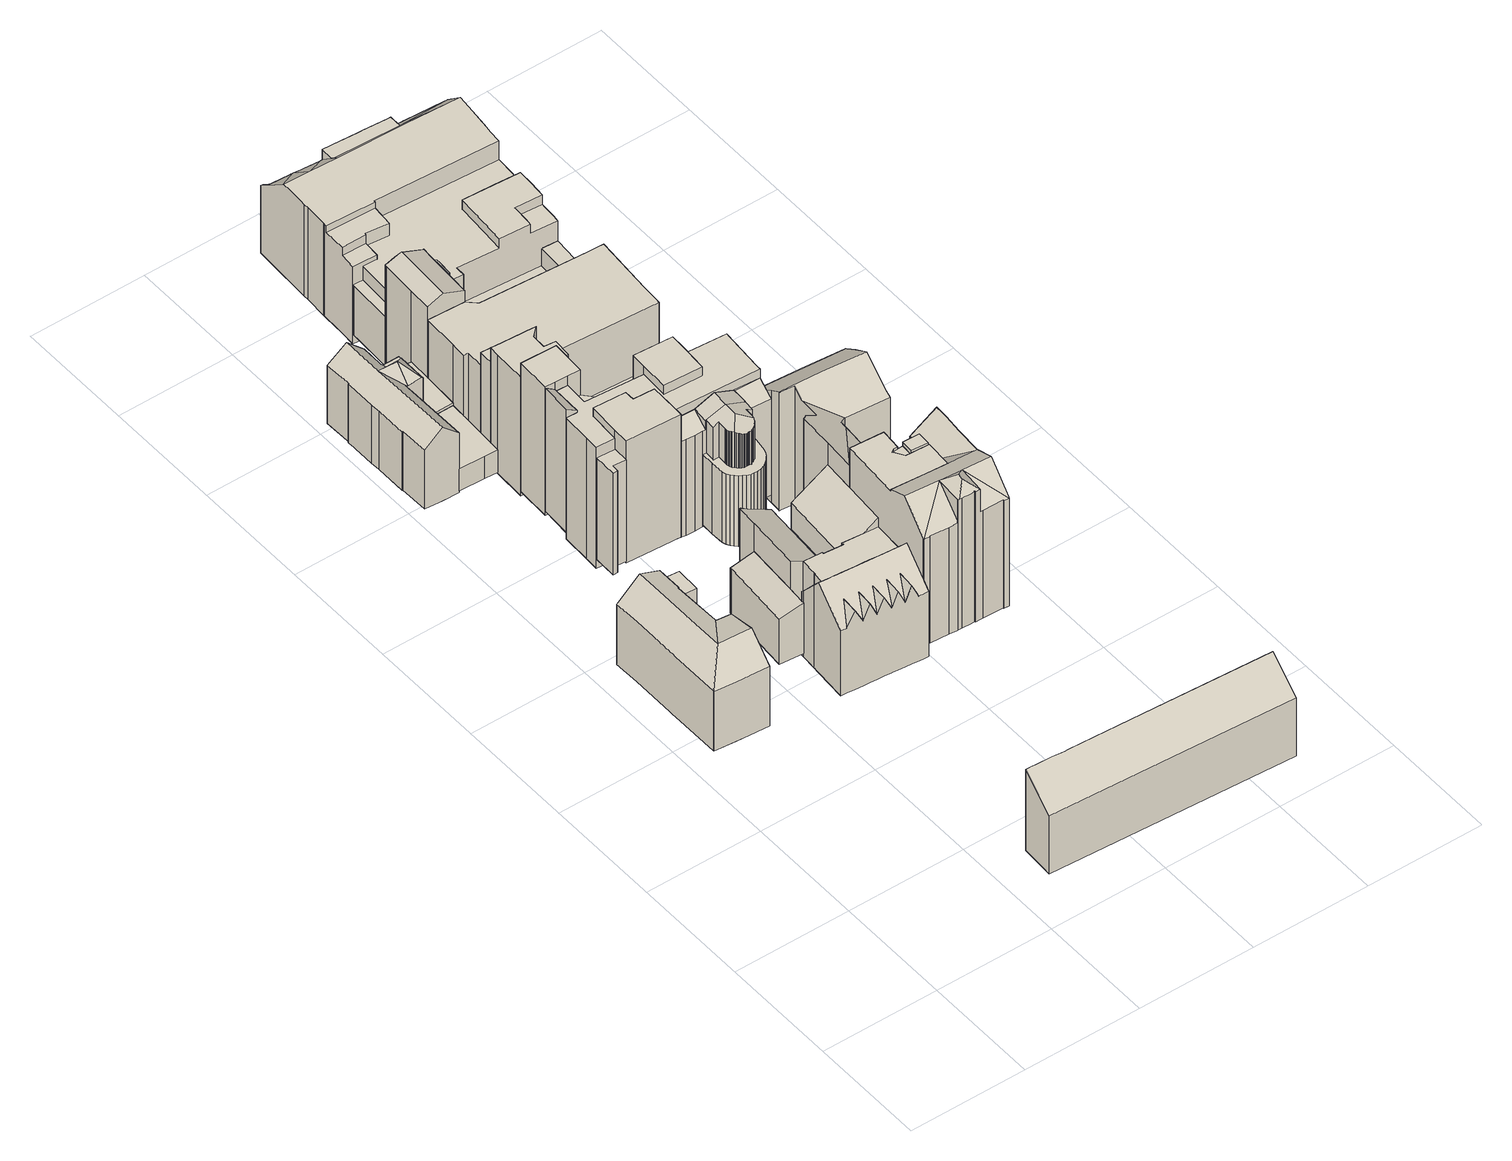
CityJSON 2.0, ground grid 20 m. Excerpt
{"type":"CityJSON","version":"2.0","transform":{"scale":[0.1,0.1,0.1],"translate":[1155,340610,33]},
"CityObjects":{
"building1":{"type":"Building","attributes":{"measuredHeight":15.45,"roofType":"SATTELDACH","HoeheDach":"55","NiedrigsteTraufeDesGebaeudes":"51","Blattnummer":"102081","HoeheGrund":"40"},"geometry":[{"type":"Solid","lod":"2","boundaries":[[[[0,1,2,3]],[[3,4,5,0]],[[6,2,1,7]],[[8,9,10,11]],[[12,13,14,15,16,17,18,19,20,21,22]],[[23,24,25,26,27,28,17,16,15,14,13,12,22,29]],[[7,30,31,32,33,8,11,34,35,36,37,38,28,27,26,25,24,23,29,39,40,6]],[[41,42,43,44,45,46,18,17]],[[20,19,18,47,48,49,5,4,21]],[[21,4,3,2,6,40,39,29,22]],[[37,36,35,44,43,42,41,38]],[[48,47,9,8,33,32,31,49]],[[44,35,34,11,10,45]],[[30,7,1,0,5,49,31]],[[38,41,17,28]],[[46,45,10,9,47,18]]]]}]},
"building2":{"type":"Building","attributes":{"measuredHeight":9.86,"roofType":"PULTDACH","HoeheDach":"50","NiedrigsteTraufeDesGebaeudes":"48","Blattnummer":"102081","HoeheGrund":"40"},"geometry":[{"type":"Solid","lod":"2","boundaries":[[[[50,51,52,53,54,55,56]],[[57,58,59,60,61,62,63]],[[57,56,55,58]],[[58,55,54,59]],[[59,54,53,60]],[[60,53,52,61]],[[61,52,51,62]],[[62,51,50,63]],[[63,50,56,57]]]]}]},
"building3":{"type":"Building","attributes":{"measuredHeight":15.54,"roofType":"PULTDACH","HoeheDach":"57","NiedrigsteTraufeDesGebaeudes":"52","Blattnummer":"102081","HoeheGrund":"41"},"geometry":[{"type":"Solid","lod":"2","boundaries":[[[[64,65,66,67,68,69,70,71,72,73,74]],[[75,76,77,78,79,80,81,82,83,84,85]],[[75,74,73,76]],[[76,73,72,77]],[[77,72,71,78]],[[78,71,70,79]],[[79,70,69,80]],[[80,69,68,81]],[[81,68,67,82]],[[82,67,66,83]],[[85,64,74,75]],[[65,64,85,84,83,66]]]]}]},
"building4":{"type":"Building","children":["building4-1","building4-2","building4-3"]},
"building4-1":{"type":"BuildingPart","attributes":{"measuredHeight":4.28,"roofType":"FLACHDACH","HoeheDach":"41","NiedrigsteTraufeDesGebaeudes":"41","Blattnummer":"102081","HoeheGrund":"37"},"parents":["building4"],"geometry":[{"type":"Solid","lod":"2","boundaries":[[[[86,87,88,89,90,91,92]],[[93,94,95,96,97,98,99]],[[99,98,87,86]],[[98,97,88,87]],[[97,96,89,88]],[[96,95,90,89]],[[95,94,91,90]],[[94,93,92,91]],[[93,99,86,92]]]]}]},
"building4-2":{"type":"BuildingPart","attributes":{"measuredHeight":5.48,"roofType":"FLACHDACH","HoeheDach":"42","NiedrigsteTraufeDesGebaeudes":"42","Blattnummer":"102081","HoeheGrund":"36"},"parents":["building4"],"geometry":[{"type":"Solid","lod":"2","boundaries":[[[[100,101,102,103,104,105,106,107,108,109,110]],[[111,112,113,114,115,116,117,118,119,120,121]],[[121,120,101,100]],[[120,119,102,101]],[[119,118,103,102]],[[118,117,104,103]],[[117,116,105,104]],[[116,115,106,105]],[[115,114,107,106]],[[114,113,108,107]],[[113,112,109,108]],[[112,111,110,109]],[[111,121,100,110]]]]}]},
"building4-3":{"type":"BuildingPart","attributes":{"measuredHeight":14.15,"roofType":"SATTELDACH","HoeheDach":"51","NiedrigsteTraufeDesGebaeudes":"48","Blattnummer":"102081","HoeheGrund":"36"},"parents":["building4"],"geometry":[{"type":"Solid","lod":"2","boundaries":[[[[122,123,124]],[[125,126,122,124]],[[123,127,128,129]],[[122,130,131,127,123]],[[126,132,130,122]],[[132,133,134,131,130]],[[135,136,137,138]],[[139,140,141,142]],[[142,141,143,144]],[[144,143,145,146]],[[146,145,147,148]],[[149,134,133,150]],[[151,152,153,154,150,133,132,126,125,155]],[[156,157,158,148,147,159,160,161,136,135]],[[154,153,152,151,162,163,164,165,139,142,144,146,148,158,157,156,135,138,166,167,168,169,170,171,172,173,174,149,150]],[[161,160,159,147,145,143,141,140,175,176,124,177,178,179,180,181,137,136]],[[178,177,124,123,129,182,183,184,179]],[[185,186,187,164,163,162,151,155]],[[134,149,174,173,128,127,131]],[[182,129,128,173,172,171]],[[183,182,171,170,169,184]],[[165,164,187,175,140,139]],[[179,184,169,168,167,180]],[[166,138,137,181,180,167]],[[176,175,187,186,185,155,125,124]]]]}]},
"building5":{"type":"Building","children":["building5-1","building5-2"]},
"building5-1":{"type":"BuildingPart","attributes":{"measuredHeight":17.46,"roofType":"SATTELDACH","HoeheDach":"57","NiedrigsteTraufeDesGebaeudes":"51","Blattnummer":"102081","HoeheGrund":"39"},"parents":["building5"],"geometry":[{"type":"Solid","lod":"2","boundaries":[[[[188,189,190,191,192,193,194,195]],[[196,197,198,199,200,201,202,203,204]],[[205,206,207]],[[208,209,189]],[[210,206,205]],[[211,212,213,214,215,216,217,218,219,209]],[[220,221,210]],[[222,221,220]],[[223,224,222]],[[225,224,223]],[[226,227,228]],[[213,229,230,231,232,233]],[[234,227,226]],[[235,236,234]],[[237,238,236,235]],[[239,194,193,240]],[[240,193,192,241]],[[242,204,203,243]],[[243,203,202,244]],[[244,202,201,245]],[[245,201,200,246]],[[246,200,199,247]],[[248,196,204,242]],[[189,209,190]],[[190,209,219,191]],[[197,218,217,198]],[[249,216,215,250]],[[233,214,213]],[[251,232,231,252]],[[252,231,230,253]],[[212,229,213]],[[254,255,256,257]],[[257,256,258,259]],[[207,206,210,221,222,224,225,228,227,234,236,238,260,261,258,256,255,262,263,264,265,266,267,268,269,270,271,208,189,188,195,272]],[[273,274,275,276,277,278,279,280,281,282,283,284,285,286,287,259,258,261,260,238,237,235,234,226,228,225,223,222,220,210,205,207,272,288]],[[255,254,289,290,291,292,253,230,229,212,211,293,294,262]],[[208,271,270,269,268,267,266,265,264,263,262,294,293,211,209]],[[253,292,291,290,289,254,257,259,287,286,285,284,283,282,281,280,279,278,277,276,275,274,273,288,295,239,240,241,296,297,248,242,243,244,245,246,247,298,249,250,299,251,252]],[[215,214,233,232,251,299,250]],[[219,218,197,196,248,297,296]],[[249,298,247,199,198,217,216]],[[191,219,296,241,192]],[[272,195,194,239,295,288]]]]}]},
"building5-2":{"type":"BuildingPart","attributes":{"measuredHeight":7.31,"roofType":"FLACHDACH","HoeheDach":"46","NiedrigsteTraufeDesGebaeudes":"46","Blattnummer":"102081","HoeheGrund":"39"},"parents":["building5"],"geometry":[{"type":"Solid","lod":"2","boundaries":[[[[247,251,250,249]],[[300,301,302,303]],[[303,302,251,247]],[[302,301,250,251]],[[301,300,249,250]],[[300,303,247,249]]]]}]},
"building6":{"type":"Building","children":["building6-1","building6-2","building6-3","building6-4","building6-5","building6-6"]},
"building6-1":{"type":"BuildingPart","attributes":{"measuredHeight":26.69,"roofType":"FLACHDACH","HoeheDach":"67","NiedrigsteTraufeDesGebaeudes":"60","Blattnummer":"102081","HoeheGrund":"40"},"parents":["building6"],"geometry":[{"type":"Solid","lod":"2","boundaries":[[[[304,305,306,307]],[[308,309,310,311,312,313,305,304]],[[314,315,316,317,305,318]],[[319,320,321,322,323,324,325,316,315]],[[317,326,305]],[[325,326,317,316]],[[327,328,329,330,326,331]],[[330,332,333,326]],[[334,335,336,337,338]],[[339,304,307,340]],[[341,312,311,342]],[[342,311,310,343]],[[343,310,309,344]],[[309,308,344]],[[344,308,304,339]],[[345,346,347,348]],[[348,347,349,350]],[[350,349,351,352]],[[352,351,353,354]],[[313,318,305]],[[355,314,318,356]],[[357,324,323,358]],[[358,323,322,359]],[[359,322,321,360]],[[326,325,331]],[[361,329,328,362]],[[362,328,327,363]],[[364,332,330,365]],[[366,338,337]],[[367,368,369,370]],[[370,369,371,372]],[[372,371,373,374]],[[374,373,375,376]],[[377,366,337,378,379,380,381,382,383,353,351,349,347,346,384,385]],[[307,306,386,385,384,346,345,387,388,389,340]],[[332,364,390,391,392,393,335,334,333]],[[376,394,392,391,390,364,365,361,362,363,395,357,358,359,360,396,397,398,355,356,341,342,343,344,339,340,389,388,387,345,348,350,352,354,399,400,401,402,403,404,367,370,372,374]],[[305,326,333,334,338,405,386,306]],[[381,380,379,403,402,401,400,382]],[[395,363,327,331,325,324,357]],[[392,394,376,375,406,393]],[[378,336,368,367,404,403,379]],[[365,330,329,361]],[[336,378,337]],[[396,360,321,320,319,397]],[[398,397,319,315,314,355]],[[383,382,400,399,354,353]],[[405,338,366,377,385,386]],[[356,318,313,312,341]],[[335,393,406,375,373,371,369,368,336]]]]}]},
"building6-2":{"type":"BuildingPart","attributes":{"measuredHeight":7.15,"roofType":"FLACHDACH","HoeheDach":"47","NiedrigsteTraufeDesGebaeudes":"47","Blattnummer":"102081","HoeheGrund":"40"},"parents":["building6"],"geometry":[{"type":"Solid","lod":"2","boundaries":[[[[407,408,409,410,411,412,413,414,415,416,417,418,419]],[[420,421,422,423,424,425,426,427,428,429,430,431,432]],[[432,431,408,407]],[[431,430,409,408]],[[430,429,410,409]],[[429,428,411,410]],[[428,427,412,411]],[[427,426,413,412]],[[426,425,414,413]],[[425,424,415,414]],[[424,423,416,415]],[[423,422,417,416]],[[422,421,418,417]],[[421,420,419,418]],[[420,432,407,419]]]]}]},
"building6-3":{"type":"BuildingPart","attributes":{"measuredHeight":22.42,"roofType":"FLACHDACH","HoeheDach":"63","NiedrigsteTraufeDesGebaeudes":"63","Blattnummer":"102081","HoeheGrund":"41"},"parents":["building6"],"geometry":[{"type":"Solid","lod":"2","boundaries":[[[[433,434,435,436,437,438]],[[439,440,441,442,443,444]],[[444,443,434,433]],[[443,442,435,434]],[[442,441,436,435]],[[441,440,437,436]],[[440,439,438,437]],[[439,444,433,438]]]]}]},
"building6-4":{"type":"BuildingPart","attributes":{"measuredHeight":23.19,"roofType":"FLACHDACH","HoeheDach":"64","NiedrigsteTraufeDesGebaeudes":"64","Blattnummer":"102081","HoeheGrund":"40"},"parents":["building6"],"geometry":[{"type":"Solid","lod":"2","boundaries":[[[[433,445,446,434]],[[447,448,449,450]],[[450,449,445,433]],[[449,448,446,445]],[[448,447,434,446]],[[447,450,433,434]]]]}]},
"building6-5":{"type":"BuildingPart","attributes":{"measuredHeight":22.94,"roofType":"SATTELDACH","HoeheDach":"60","NiedrigsteTraufeDesGebaeudes":"56","Blattnummer":"102081","HoeheGrund":"37"},"parents":["building6"],"geometry":[{"type":"Solid","lod":"2","boundaries":[[[[451,452,453]],[[454,455,456]],[[457,451,453,458]],[[459,460,461,462]],[[462,461,463,464]],[[465,466,467,468]],[[468,467,469,470]],[[471,472,473,474]],[[475,476,477,478]],[[479,480,481,482]],[[482,483,475,478,484,485,486,487,457,458,459,462,464,488,471,474,489,490,491,492,493,494,465,468,470,495,479]],[[456,455,466,465,494,493]],[[492,491,490,496,497,454,456,493]],[[484,478,477,498,499,485]],[[476,475,483,482,481,500]],[[501,480,479,495,470,469]],[[473,502,496,490,489,474]],[[486,485,499,503]],[[463,504,472,471,488,464]],[[457,487,486,503,452,451]],[[453,460,459,458]],[[505,500,481,480,501,469,467,466,455]],[[454,497,496,502,498,477,476,500,505,455]],[[452,503,499,498,502,473,472,504,463,461,460,453]]]]}]},
"building6-6":{"type":"BuildingPart","attributes":{"measuredHeight":12.61,"roofType":"FLACHDACH","HoeheDach":"53","NiedrigsteTraufeDesGebaeudes":"53","Blattnummer":"102081","HoeheGrund":"41"},"parents":["building6"],"geometry":[{"type":"Solid","lod":"2","boundaries":[[[[506,507,508,509]],[[510,511,512,513]],[[513,512,507,506]],[[512,511,508,507]],[[511,510,509,508]],[[510,513,506,509]]]]}]},
"building7":{"type":"Building","children":["building7-1","building7-2","building7-3","building7-4","building7-5","building7-6","building7-7","building7-8","building7-9","building7-10","building7-11","building7-12","building7-13","building7-14","building7-15","building7-16","building7-17","building7-18","building7-19","building7-20","building7-21"]},
"building7-1":{"type":"BuildingPart","attributes":{"measuredHeight":17.68,"roofType":"FLACHDACH","HoeheDach":"52","NiedrigsteTraufeDesGebaeudes":"47","Blattnummer":"102081","HoeheGrund":"34"},"parents":["building7"],"geometry":[{"type":"Solid","lod":"2","boundaries":[[[[514,515,516,517,518]],[[519,520,521,522,523,524]],[[525,526,527,528,529,530,531,532,533,534,535,536,537,538,539,540]],[[533,541,542,534]],[[543,544,545,546,547,541,533]],[[532,548,549,550,543,533]],[[551,552,553,554,555,556,557,558,549,559]],[[560,561,562,563,564,565,551]],[[530,566,567,560,551]],[[568,521,520,569]],[[516,519,524,517]],[[570,539,538,571]],[[571,538,537,572]],[[572,537,536,573]],[[574,529,528,575]],[[575,528,527,576]],[[576,527,526,577]],[[522,525,540,523]],[[578,579,580,581]],[[581,580,582,583]],[[583,582,584,585]],[[586,547,546,587]],[[587,546,545,588]],[[588,545,544,589]],[[549,548,559]],[[559,548,532]],[[549,558,550]],[[590,557,556,591]],[[591,556,555,592]],[[592,555,554,593]],[[593,554,553,594]],[[565,552,551]],[[595,562,561,596]],[[596,561,560,597]],[[597,560,567,598]],[[598,567,566,599]],[[600,601,602,603]],[[604,574,575,576,577,605,568,569,606,607,608,609,610,611,570,571,572,573,612,613,614,615,600,603,616,578,581,583,585,617,586,587,588,589,618,619,590,591,592,593,594,620,621,622,595,596,597,598,599]],[[536,535,534,542,623,601,600,615,614,613,612,573]],[[531,530,551,559,532]],[[518,517,524,523,540,539,570,611,610,609]],[[574,604,599,566,530,529]],[[541,547,586,617,585,584]],[[543,550,558,557,590,619,618,589,544]],[[563,562,595,622,621,564]],[[552,565,564,621,620,594,553]],[[578,616,603,602,624,579]],[[522,521,568,605,577,526,525]],[[608,607,515,514,518,609]],[[516,515,607,606,569,520,519]],[[541,584,582,580,579,624,602,601,623,542]]]]}]},
"building7-2":{"type":"BuildingPart","attributes":{"measuredHeight":21.74,"roofType":"WALMDACH","HoeheDach":"60","NiedrigsteTraufeDesGebaeudes":"57","Blattnummer":"102081","HoeheGrund":"38"},"parents":["building7"],"geometry":[{"type":"Solid","lod":"2","boundaries":[[[[625,626,627,628,629,630,631,632,633,634,635,636,637]],[[636,635,638,639,640]],[[641,642,643,644,645,646,647,648,649,650,651,652,653,654,655,656,657,658,659,660,661,662,663,664,634,633]],[[664,665,666,667,668,669,670,635,634]],[[670,671,672,673,638,635]],[[674,675,676,677]],[[677,676,678,679]],[[680,633,632,681]],[[681,632,631,682]],[[682,631,630,683]],[[683,630,629,684]],[[684,629,628,685]],[[685,628,627,686]],[[686,627,626,687]],[[687,626,625,688]],[[688,625,637,689]],[[690,640,639]],[[691,663,662,692]],[[692,662,661,693]],[[693,661,660,694]],[[694,660,659,695]],[[695,659,658,696]],[[696,658,657,697]],[[697,657,656,698]],[[698,656,655,699]],[[699,655,654,700]],[[700,654,653,701]],[[701,653,652,702]],[[702,652,651,703]],[[703,651,650,704]],[[704,650,649,705]],[[705,649,648,706]],[[706,648,647,707]],[[707,647,646,708]],[[708,646,645,709]],[[709,645,644,710]],[[710,644,643,711]],[[711,643,642,712]],[[712,642,641,713]],[[713,641,633,680]],[[714,669,668,715]],[[715,668,667,716]],[[716,667,666,717]],[[717,666,665,718]],[[673,672,719]],[[720,721,722,723]],[[724,725,726,727]],[[728,639,638,673,729,730,731,732,733,734,727,726]],[[735,720,723,736,737,738,714,715,716,717,718,739,691,692,693,694,695,696,697,698,699,700,701,702,703,704,705,706,707,708,709,710,711,712,713,680,681,682,683,684,685,686,687,688,689,740,741,674,677,679,742,724,727,734,733,732,731,730]],[[743,721,720,735,730,729]],[[736,723,722,719,672,671,737]],[[714,738,737,671,670,669]],[[663,691,739,718,665,664]],[[637,636,740,689]],[[742,679,678,744,725,724]],[[741,740,636,640,690,675,674]],[[722,721,743,729,673,719]],[[744,678,676,675,690,639,728,726,725]]]]}]},
"building7-3":{"type":"BuildingPart","attributes":{"measuredHeight":25.46,"roofType":"FLACHDACH","HoeheDach":"62","NiedrigsteTraufeDesGebaeudes":"62","Blattnummer":"102081","HoeheGrund":"37"},"parents":["building7"],"geometry":[{"type":"Solid","lod":"2","boundaries":[[[[745,746,747,748,749,750]],[[751,752,753,754,755,756]],[[756,755,746,745]],[[755,754,747,746]],[[754,753,748,747]],[[753,752,749,748]],[[752,751,750,749]],[[751,756,745,750]]]]}]},
"building7-4":{"type":"BuildingPart","attributes":{"measuredHeight":18.32,"roofType":"FLACHDACH","HoeheDach":"53","NiedrigsteTraufeDesGebaeudes":"53","Blattnummer":"102081","HoeheGrund":"34"},"parents":["building7"],"geometry":[{"type":"Solid","lod":"2","boundaries":[[[[757,758,759,760,761,762,763,764,765,766,767,768,769,770,771]],[[772,773,774,775,776,777,778,779,780,781,782,783,784,785,786]],[[786,785,758,757]],[[785,784,759,758]],[[784,783,760,759]],[[783,782,761,760]],[[782,781,762,761]],[[781,780,763,762]],[[780,779,764,763]],[[779,778,765,764]],[[778,777,766,765]],[[777,776,767,766]],[[776,775,768,767]],[[775,774,769,768]],[[774,773,770,769]],[[773,772,771,770]],[[772,786,757,771]]]]}]},
"building7-5":{"type":"BuildingPart","attributes":{"measuredHeight":17.1,"roofType":"FLACHDACH","HoeheDach":"53","NiedrigsteTraufeDesGebaeudes":"53","Blattnummer":"102081","HoeheGrund":"36"},"parents":["building7"],"geometry":[{"type":"Solid","lod":"2","boundaries":[[[[787,788,789,790,791,792,793,794]],[[795,796,797,798,799,800,801,802]],[[802,801,788,787]],[[801,800,789,788]],[[800,799,790,789]],[[799,798,791,790]],[[798,797,792,791]],[[797,796,793,792]],[[796,795,794,793]],[[795,802,787,794]]]]}]},
"building7-6":{"type":"BuildingPart","attributes":{"measuredHeight":23.45,"roofType":"FLACHDACH","HoeheDach":"60","NiedrigsteTraufeDesGebaeudes":"60","Blattnummer":"102081","HoeheGrund":"37"},"parents":["building7"],"geometry":[{"type":"Solid","lod":"2","boundaries":[[[[803,804,805,806,807,808,809,810,811,812,813,814,815,816,817,818,819,820,821,822]],[[823,824,825,826,827,828,829,830,831,832,833,834,835,836,837,838,839,840,841,842]],[[842,841,804,803]],[[841,840,805,804]],[[840,839,806,805]],[[839,838,807,806]],[[838,837,808,807]],[[837,836,809,808]],[[836,835,810,809]],[[835,834,811,810]],[[834,833,812,811]],[[833,832,813,812]],[[832,831,814,813]],[[831,830,815,814]],[[830,829,816,815]],[[829,828,817,816]],[[828,827,818,817]],[[827,826,819,818]],[[826,825,820,819]],[[825,824,821,820]],[[824,823,822,821]],[[823,842,803,822]]]]}]},
"building7-7":{"type":"BuildingPart","attributes":{"measuredHeight":21.08,"roofType":"FLACHDACH","HoeheDach":"57","NiedrigsteTraufeDesGebaeudes":"57","Blattnummer":"102081","HoeheGrund":"36"},"parents":["building7"],"geometry":[{"type":"Solid","lod":"2","boundaries":[[[[843,844,845,846,847]],[[848,849,850,851,852]],[[852,851,844,843]],[[851,850,845,844]],[[850,849,846,845]],[[849,848,847,846]],[[848,852,843,847]]]]}]},
"building7-8":{"type":"BuildingPart","attributes":{"measuredHeight":6.57,"roofType":"FLACHDACH","HoeheDach":"41","NiedrigsteTraufeDesGebaeudes":"41","Blattnummer":"102081","HoeheGrund":"34"},"parents":["building7"],"geometry":[{"type":"Solid","lod":"2","boundaries":[[[[853,854,855,856,857,858,859,860,861,862,863,864,865,866]],[[867,868,869,870,871,872,873,874,875,876,877,878,879,880]],[[880,879,854,853]],[[879,878,855,854]],[[878,877,856,855]],[[877,876,857,856]],[[876,875,858,857]],[[875,874,859,858]],[[874,873,860,859]],[[873,872,861,860]],[[872,871,862,861]],[[871,870,863,862]],[[870,869,864,863]],[[869,868,865,864]],[[868,867,866,865]],[[867,880,853,866]]]]}]},
"building7-9":{"type":"BuildingPart","attributes":{"measuredHeight":23.79,"roofType":"PULTDACH","HoeheDach":"62","NiedrigsteTraufeDesGebaeudes":"61","Blattnummer":"102081","HoeheGrund":"38"},"parents":["building7"],"geometry":[{"type":"Solid","lod":"2","boundaries":[[[[881,882,883,884]],[[885,886,887,888]],[[885,884,883,886]],[[886,883,882,887]],[[887,882,881,888]],[[888,881,884,885]]]]}]},
"building7-10":{"type":"BuildingPart","attributes":{"measuredHeight":19.55,"roofType":"FLACHDACH","HoeheDach":"58","NiedrigsteTraufeDesGebaeudes":"58","Blattnummer":"102081","HoeheGrund":"39"},"parents":["building7"],"geometry":[{"type":"Solid","lod":"2","boundaries":[[[[889,890,891,892,893,894]],[[895,896,897,898,899,900]],[[900,899,890,889]],[[899,898,891,890]],[[898,897,892,891]],[[897,896,893,892]],[[896,895,894,893]],[[895,900,889,894]]]]}]},
"building7-11":{"type":"BuildingPart","attributes":{"measuredHeight":20.8,"roofType":"SATTELDACH","HoeheDach":"56","NiedrigsteTraufeDesGebaeudes":"55","Blattnummer":"102081","HoeheGrund":"36"},"parents":["building7"],"geometry":[{"type":"Solid","lod":"2","boundaries":[[[[901,902,903,904,905,906,907]],[[908,907,906,909]],[[909,906,905,910]],[[910,905,904,911]],[[912,913,914,915]],[[915,914,916,917]],[[903,902,918,919,920,921,922,923,911,904]],[[924,912,915,917,925,908,909,910,911,923,922,921,920]],[[912,924,920,919,926,913]],[[925,917,916,901,907,908]],[[916,914,913,926,919,918,902,901]]]]}]},
"building7-12":{"type":"BuildingPart","attributes":{"measuredHeight":24.74,"roofType":"FLACHDACH","HoeheDach":"62","NiedrigsteTraufeDesGebaeudes":"62","Blattnummer":"102081","HoeheGrund":"37"},"parents":["building7"],"geometry":[{"type":"Solid","lod":"2","boundaries":[[[[927,928,929,930,931,932]],[[933,934,935,936,937,938]],[[938,937,928,927]],[[937,936,929,928]],[[936,935,930,929]],[[935,934,931,930]],[[934,933,932,931]],[[933,938,927,932]]]]}]},
"building7-13":{"type":"BuildingPart","attributes":{"measuredHeight":23.64,"roofType":"FLACHDACH","HoeheDach":"62","NiedrigsteTraufeDesGebaeudes":"62","Blattnummer":"102081","HoeheGrund":"38"},"parents":["building7"],"geometry":[{"type":"Solid","lod":"2","boundaries":[[[[939,940,941,942,943,944,945,946]],[[947,948,949,950,951,952,953,954]],[[954,953,940,939]],[[953,952,941,940]],[[952,951,942,941]],[[951,950,943,942]],[[950,949,944,943]],[[949,948,945,944]],[[948,947,946,945]],[[947,954,939,946]]]]}]},
"building7-14":{"type":"BuildingPart","attributes":{"measuredHeight":13.59,"roofType":"FLACHDACH","HoeheDach":"52","NiedrigsteTraufeDesGebaeudes":"52","Blattnummer":"102081","HoeheGrund":"39"},"parents":["building7"],"geometry":[{"type":"Solid","lod":"2","boundaries":[[[[955,956,957,958,959,960,961,962,963,964,965,966,967,968,969,970,971,972,973,974,975,976,977,978,979,980,981,982,983,984,985,986,987,988,989,990,991,992,993,994,995,996,997,998,999,1000,1001,1002,1003,1004,1005,1006,1007,1008,1009,1010,1011,1012,1013,1014,1015]],[[1016,1017,1018,1019,1020,1021,1022,1023,1024,1025,1026,1027,1028,1029,1030,1031,1032,1033,1034,1035,1036,1037,1038,1039,1040,1041,1042,1043,1044,1045,1046,1047,1048,1049,1050,1051,1052,1053,1054,1055,1056,1057,1058,1059,1060,1061,1062,1063,1064,1065,1066,1067,1068,1069,1070,1071,1072,1073,1074,1075,1076]],[[1076,1075,956,955]],[[1075,1074,957,956]],[[1074,1073,958,957]],[[1073,1072,959,958]],[[1072,1071,960,959]],[[1071,1070,961,960]],[[1070,1069,962,961]],[[1069,1068,963,962]],[[1068,1067,964,963]],[[1067,1066,965,964]],[[1066,1065,966,965]],[[1065,1064,967,966]],[[1064,1063,968,967]],[[1063,1062,969,968]],[[1062,1061,970,969]],[[1061,1060,971,970]],[[1060,1059,972,971]],[[1059,1058,973,972]],[[1058,1057,974,973]],[[1057,1056,975,974]],[[1056,1055,976,975]],[[1055,1054,977,976]],[[1054,1053,978,977]],[[1053,1052,979,978]],[[1052,1051,980,979]],[[1051,1050,981,980]],[[1050,1049,982,981]],[[1049,1048,983,982]],[[1048,1047,984,983]],[[1047,1046,985,984]],[[1046,1045,986,985]],[[1045,1044,987,986]],[[1044,1043,988,987]],[[1043,1042,989,988]],[[1042,1041,990,989]],[[1041,1040,991,990]],[[1040,1039,992,991]],[[1039,1038,993,992]],[[1038,1037,994,993]],[[1037,1036,995,994]],[[1036,1035,996,995]],[[1035,1034,997,996]],[[1034,1033,998,997]],[[1033,1032,999,998]],[[1032,1031,1000,999]],[[1031,1030,1001,1000]],[[1030,1029,1002,1001]],[[1029,1028,1003,1002]],[[1028,1027,1004,1003]],[[1027,1026,1005,1004]],[[1026,1025,1006,1005]],[[1025,1024,1007,1006]],[[1024,1023,1008,1007]],[[1023,1022,1009,1008]],[[1022,1021,1010,1009]],[[1021,1020,1011,1010]],[[1020,1019,1012,1011]],[[1019,1018,1013,1012]],[[1018,1017,1014,1013]],[[1017,1016,1015,1014]],[[1016,1076,955,1015]]]]}]},
"building7-15":{"type":"BuildingPart","attributes":{"measuredHeight":9.54,"roofType":"FLACHDACH","HoeheDach":"45","NiedrigsteTraufeDesGebaeudes":"45","Blattnummer":"102081","HoeheGrund":"36"},"parents":["building7"],"geometry":[{"type":"Solid","lod":"2","boundaries":[[[[1077,1078,1079,1080,1081]],[[1082,1083,1084,1085,1086]],[[1086,1085,1078,1077]],[[1085,1084,1079,1078]],[[1084,1083,1080,1079]],[[1083,1082,1081,1080]],[[1082,1086,1077,1081]]]]}]},
"building7-16":{"type":"BuildingPart","attributes":{"measuredHeight":9.81,"roofType":"FLACHDACH","HoeheDach":"44","NiedrigsteTraufeDesGebaeudes":"44","Blattnummer":"102081","HoeheGrund":"34"},"parents":["building7"],"geometry":[{"type":"Solid","lod":"2","boundaries":[[[[1087,1088,1089,1090,1091,1092]],[[1093,1094,1095,1096,1097,1098]],[[1098,1097,1088,1087]],[[1097,1096,1089,1088]],[[1096,1095,1090,1089]],[[1095,1094,1091,1090]],[[1094,1093,1092,1091]],[[1093,1098,1087,1092]]]]}]},
"building7-17":{"type":"BuildingPart","attributes":{"measuredHeight":22.91,"roofType":"FLACHDACH","HoeheDach":"59","NiedrigsteTraufeDesGebaeudes":"59","Blattnummer":"102081","HoeheGrund":"37"},"parents":["building7"],"geometry":[{"type":"Solid","lod":"2","boundaries":[[[[1099,1100,1101,1102,1103,1104,1105,1106,1107,1108,1109,1110]],[[1111,1112,1113,1114,1115,1116,1117,1118,1119,1120,1121,1122]],[[1122,1121,1100,1099]],[[1121,1120,1101,1100]],[[1120,1119,1102,1101]],[[1119,1118,1103,1102]],[[1118,1117,1104,1103]],[[1117,1116,1105,1104]],[[1116,1115,1106,1105]],[[1115,1114,1107,1106]],[[1114,1113,1108,1107]],[[1113,1112,1109,1108]],[[1112,1111,1110,1109]],[[1111,1122,1099,1110]]]]}]},
"building7-18":{"type":"BuildingPart","attributes":{"measuredHeight":15.66,"roofType":"FLACHDACH","HoeheDach":"50","NiedrigsteTraufeDesGebaeudes":"48","Blattnummer":"102081","HoeheGrund":"34"},"parents":["building7"],"geometry":[{"type":"Solid","lod":"2","boundaries":[[[[1123,1124,1125,1126]],[[1126,1125,1127,1128]],[[1128,1127,1129,1130]],[[1130,1129,1131,1132]],[[1132,1131,1133,1134]],[[1134,1133,1135,1136]],[[1136,1135,1137,1138]],[[1139,1140,1141,1142]],[[1143,1144,1145,1146]],[[1146,1145,1147,1148]],[[1149,1150,1151,1152]],[[1153,1154,1155,1156]],[[1157,1158,1151,1150,1159,1160,1161,1162,1163,1164]],[[1165,1166,1167,1168,1169,1170,1171,1157,1164,1172,1124,1123]],[[1149,1173,1169,1168,1174,1175,1176,1177,1156,1155,1178,1160,1159,1150]],[[1156,1177,1176,1175,1174,1168,1167,1166,1165,1123,1126,1128,1130,1132,1134,1136,1138,1179,1180,1139,1142,1181,1143,1146,1148,1182,1183,1153]],[[1135,1133,1131,1129,1127,1125,1124,1172,1184,1185,1186,1178,1155,1154,1187,1188,1147,1145,1144,1189,1141,1140,1190,1191,1137]],[[1137,1191,1190,1140,1139,1180,1179,1138]],[[1188,1187,1154,1153,1183,1182,1148,1147]],[[1161,1160,1178,1186,1185,1162]],[[1171,1192,1152,1151,1158,1157]],[[1164,1163,1162,1185,1184,1172]],[[1141,1189,1144,1143,1181,1142]],[[1170,1169,1173,1149,1152,1192,1171]]]]}]},
"building7-19":{"type":"BuildingPart","attributes":{"measuredHeight":18.76,"roofType":"FLACHDACH","HoeheDach":"55","NiedrigsteTraufeDesGebaeudes":"55","Blattnummer":"102081","HoeheGrund":"36"},"parents":["building7"],"geometry":[{"type":"Solid","lod":"2","boundaries":[[[[1193,1194,1195,1196]],[[1197,1198,1199,1200]],[[1200,1199,1194,1193]],[[1199,1198,1195,1194]],[[1198,1197,1196,1195]],[[1197,1200,1193,1196]]]]}]},
"building7-20":{"type":"BuildingPart","attributes":{"measuredHeight":6.41,"roofType":"FLACHDACH","HoeheDach":"41","NiedrigsteTraufeDesGebaeudes":"41","Blattnummer":"102081","HoeheGrund":"35"},"parents":["building7"],"geometry":[{"type":"Solid","lod":"2","boundaries":[[[[1201,1202,1203,1204,1205,1206,1207,1208,1209,1210,1211]],[[1212,1213,1214,1215,1216,1217,1218,1219,1220,1221,1222]],[[1222,1221,1202,1201]],[[1221,1220,1203,1202]],[[1220,1219,1204,1203]],[[1219,1218,1205,1204]],[[1218,1217,1206,1205]],[[1217,1216,1207,1206]],[[1216,1215,1208,1207]],[[1215,1214,1209,1208]],[[1214,1213,1210,1209]],[[1213,1212,1211,1210]],[[1212,1222,1201,1211]]]]}]},
"building7-21":{"type":"BuildingPart","attributes":{"measuredHeight":20.17,"roofType":"FLACHDACH","HoeheDach":"57","NiedrigsteTraufeDesGebaeudes":"57","Blattnummer":"102081","HoeheGrund":"37"},"parents":["building7"],"geometry":[{"type":"Solid","lod":"2","boundaries":[[[[1223,1224,1225,1226,1227,1228]],[[1229,1230,1231,1232,1233,1234]],[[1234,1233,1224,1223]],[[1233,1232,1225,1224]],[[1232,1231,1226,1225]],[[1231,1230,1227,1226]],[[1230,1229,1228,1227]],[[1229,1234,1223,1228]]]]}]}
},
"vertices":[
[80,690,192],[110,688,192],[112,730,192],[80,733,192],[80,733,210],[80,690,210],[112,730,66],[110,688,66],[81,607,66],[81,607,210],[106,604,210],[106,604,66],[10,695,182],[10,619,182],[10,613,182],[10,606,182],[10,563,182],[10,520,182],[47,559,221],[47,610,221],[47,692,221],[47,736,221],[9,739,182],[10,695,66],[10,619,66],[10,613,66],[10,606,66],[10,563,66],[10,520,66],[9,739,66],[80,690,66],[78,690,66],[78,689,66],[81,608,66],[104,555,66],[102,512,66],[81,514,66],[47,516,66],[11,520,66],[47,736,66],[80,733,66],[11,520,181],[47,516,181],[81,514,181],[102,512,181],[104,555,221],[81,557,221],[81,608,210],[78,689,211],[78,690,211],
[227,597,165],[227,601,165],[229,629,165],[235,720,165],[196,723,154],[196,720,154],[187,600,154],[187,600,67],[196,720,67],[196,723,67],[235,720,67],[229,629,67],[227,601,67],[227,597,67],
[634,6,194],[637,60,236],[637,63,238],[440,74,238],[293,82,238],[287,82,238],[266,84,238],[241,85,238],[231,86,238],[222,86,238],[219,29,194],[219,29,82],[222,86,82],[231,86,82],[241,85,82],[266,84,82],[287,82,82],[293,82,82],[440,74,82],[637,63,82],[637,60,82],[634,6,82],
[64,1274,38],[135,1274,38],[134,1249,38],[131,1183,38],[130,1166,38],[108,1167,38],[65,1169,38],[65,1169,81],[108,1167,81],[130,1166,81],[131,1183,81],[134,1249,81],[135,1274,81],[64,1274,81],
[64,1274,32],[64,1289,32],[94,1289,32],[94,1296,32],[94,1344,32],[63,1344,32],[63,1383,32],[114,1377,32],[139,1374,32],[138,1335,32],[135,1274,32],[135,1274,86],[138,1335,86],[139,1374,86],[114,1377,86],[63,1383,86],[63,1344,86],[94,1344,86],[94,1296,86],[94,1289,86],[64,1289,86],[64,1274,86],
[67,1313,176],[67,1339,146],[35,1314,176],[66,1289,148],[67,1289,148],[94,1339,146],[94,1344,146],[67,1344,146],[68,1313,176],[94,1339,147],[92,1289,149],[94,1289,147],[94,1296,147],[4,1342,35],[4,1342,147],[5,1342,148],[5,1342,35],[7,1172,35],[7,1172,148],[6,1221,148],[6,1221,35],[5,1221,147],[5,1221,35],[5,1273,147],[5,1273,35],[4,1289,147],[4,1289,35],[94,1296,35],[94,1289,35],[64,1289,35],[66,1289,35],[67,1289,35],[92,1289,35],[64,1289,149],[4,1339,35],[4,1338,35],[4,1290,35],[4,1290,147],[4,1338,147],[4,1339,147],[64,1287,35],[64,1274,35],[65,1169,35],[37,1170,35],[5,1346,35],[4,1390,35],[35,1386,35],[63,1383,35],[63,1346,35],[63,1344,35],[67,1344,35],[94,1344,35],[94,1339,35],[37,1170,176],[36,1289,176],[35,1339,176],[35,1346,176],[35,1386,176],[4,1390,147],[5,1346,148],[63,1344,149],[63,1346,149],[63,1383,149],[64,1287,149],[64,1274,149],[65,1169,150],
[234,558,235],[244,557,235],[245,579,208],[247,599,183],[227,601,184],[227,597,188],[225,571,221],[224,559,235],[249,628,208],[249,627,208],[281,625,189],[290,752,189],[250,755,212],[239,756,219],[238,756,219],[235,720,219],[229,629,219],[244,502,212],[246,531,212],[230,503,186],[247,557,235],[245,579,209],[257,501,186],[371,569,209],[374,618,209],[350,620,209],[314,623,209],[314,619,209],[281,622,209],[281,625,209],[249,627,209],[247,599,209],[269,500,212],[271,529,212],[280,499,186],[292,498,212],[294,527,212],[304,497,186],[315,496,212],[317,525,212],[305,497,186],[374,618,226],[379,690,226],[383,745,226],[323,750,184],[314,623,184],[326,495,186],[337,494,212],[339,523,212],[345,493,194],[348,493,186],[225,571,61],[227,597,61],[227,601,61],[229,629,61],[235,720,61],[238,756,61],[239,756,61],[250,755,61],[290,752,61],[249,628,61],[281,622,61],[314,619,61],[323,750,61],[383,745,61],[379,690,61],[366,506,61],[366,506,198],[366,505,198],[366,505,61],[365,492,186],[365,492,61],[349,493,186],[358,492,186],[369,547,235],[353,548,235],[341,549,235],[330,550,235],[319,551,235],[308,552,235],[296,553,235],[284,554,235],[273,555,235],[261,556,235],[220,504,186],[230,503,61],[244,502,61],[257,501,61],[269,500,61],[280,499,61],[292,498,61],[304,497,61],[305,497,61],[315,496,61],[326,495,61],[337,494,61],[345,493,61],[348,493,61],[349,493,61],[358,492,61],[220,504,61],[369,547,61],[371,568,61],[371,569,61],[374,618,61],[371,568,209],[371,568,210],[224,559,61],[247,599,61],[249,627,61],[281,625,61],[314,623,61],
[281,622,134],[314,619,134],[323,750,134],[290,752,134],
[366,505,276],[427,548,321],[370,553,321],[366,506,277],[377,504,276],[377,504,277],[409,502,276],[423,501,277],[423,502,278],[424,502,278],[424,501,321],[425,501,321],[444,518,337],[445,528,337],[424,502,321],[431,501,321],[445,500,321],[451,500,321],[451,501,322],[453,501,322],[453,499,321],[461,499,321],[465,545,321],[466,499,277],[500,498,278],[500,497,277],[509,496,277],[461,499,277],[510,498,278],[513,542,321],[516,576,306],[516,576,305],[471,628,271],[468,584,303],[468,580,306],[366,505,70],[366,506,70],[423,502,70],[423,501,70],[409,502,70],[377,504,70],[379,690,70],[379,690,303],[436,686,303],[436,686,70],[433,651,303],[433,651,70],[426,651,303],[426,651,70],[421,647,303],[421,647,70],[424,501,70],[424,502,70],[453,499,70],[453,501,70],[451,501,70],[451,500,70],[500,497,70],[500,498,70],[466,499,70],[510,498,70],[509,496,70],[468,580,303],[474,628,70],[474,628,273],[478,681,273],[478,681,70],[478,682,273],[478,682,70],[523,679,305],[523,679,70],[522,656,305],[522,656,70],[430,582,303],[471,628,303],[469,628,303],[441,630,303],[433,630,303],[432,630,303],[431,631,303],[375,636,303],[372,587,303],[372,587,306],[375,636,70],[372,587,70],[370,553,70],[513,542,70],[516,576,70],[519,623,70],[519,623,305],[519,624,70],[461,499,70],[445,500,70],[431,501,70],[425,501,70],[431,631,70],[432,630,70],[433,630,70],[441,630,70],[469,628,70],[471,628,70],[430,582,306],[519,624,305],
[469,628,73],[470,650,73],[442,651,73],[433,651,73],[436,686,73],[444,793,73],[458,803,73],[533,797,73],[527,724,73],[482,728,73],[478,682,73],[478,681,73],[474,628,73],[474,628,145],[478,681,145],[478,682,145],[482,728,145],[527,724,145],[533,797,145],[458,803,145],[444,793,145],[436,686,145],[433,651,145],[442,651,145],[470,650,145],[469,628,145],
[442,651,75],[441,630,75],[432,630,75],[421,647,75],[426,651,75],[433,651,75],[433,651,299],[426,651,299],[421,647,299],[432,630,299],[441,630,299],[442,651,299],
[470,650,75],[469,628,75],[441,630,307],[469,628,307],[470,650,307],[442,651,307],
[436,686,235],[443,781,235],[379,690,268],[393,866,267],[392,867,268],[392,866,268],[436,686,39],[379,690,39],[383,745,39],[383,745,268],[387,804,268],[387,804,39],[390,806,266],[390,806,39],[393,886,39],[393,886,255],[395,914,235],[395,914,39],[395,920,231],[395,920,39],[396,811,39],[396,811,263],[413,810,254],[413,810,39],[533,806,39],[533,806,233],[533,797,227],[533,797,39],[541,909,39],[541,909,231],[540,885,248],[540,885,39],[537,856,39],[459,803,39],[458,803,39],[444,793,39],[443,781,39],[392,808,39],[415,845,39],[417,864,39],[394,866,39],[393,866,39],[392,866,39],[392,867,39],[468,915,39],[417,864,267],[394,866,267],[459,803,227],[458,803,227],[537,856,268],[468,915,231],[415,845,254],[444,793,235],[392,808,265],[464,862,268],
[527,724,76],[523,679,76],[478,682,76],[482,728,76],[482,728,202],[478,682,202],[523,679,202],[527,724,202],
[162,1514,158],[186,1513,158],[188,1541,158],[147,1542,158],[145,1515,158],[188,1541,174],[189,1544,174],[228,1540,174],[231,1576,174],[148,1579,174],[147,1542,174],[231,1576,186],[231,1578,186],[441,1567,186],[443,1589,186],[445,1606,186],[452,1669,186],[359,1673,186],[244,1677,186],[196,1679,186],[152,1681,186],[152,1667,186],[150,1632,186],[150,1623,186],[148,1585,186],[148,1584,186],[148,1579,186],[197,1718,153],[152,1682,185],[245,1715,152],[243,1715,152],[242,1715,152],[215,1717,152],[211,1717,152],[245,1692,173],[245,1693,172],[246,1715,152],[360,1687,172],[360,1708,172],[356,1708,172],[314,1711,172],[306,1711,172],[263,1714,172],[262,1714,172],[246,1715,172],[245,1692,172],[452,1703,153],[451,1703,153],[383,1707,153],[382,1707,153],[376,1707,153],[360,1708,153],[456,1703,153],[455,1703,153],[228,1540,9],[189,1544,9],[148,1584,9],[148,1585,9],[150,1623,9],[150,1632,9],[445,1606,9],[443,1589,9],[441,1567,9],[231,1578,9],[158,1720,9],[158,1720,153],[162,1720,153],[162,1720,9],[192,1718,153],[192,1718,9],[193,1718,153],[193,1718,9],[211,1717,9],[215,1717,9],[242,1715,9],[243,1715,9],[262,1714,9],[263,1714,9],[306,1711,9],[314,1711,9],[356,1708,9],[383,1707,9],[451,1703,9],[452,1703,9],[455,1703,9],[456,1703,9],[155,1737,9],[155,1737,139],[159,1736,139],[159,1736,9],[452,1669,9],[231,1576,9],[188,1541,9],[186,1513,9],[162,1514,9],[145,1515,9],[147,1542,9],[148,1579,9],[152,1667,9],[152,1681,9],[152,1682,9],[154,1721,9],[158,1721,9],[197,1718,9],[245,1715,9],[246,1715,9],[360,1708,9],[376,1707,9],[382,1707,9],[154,1721,152],[158,1721,152],
[293,875,262],[292,859,262],[292,857,262],[292,855,262],[293,853,262],[293,851,262],[294,849,263],[295,847,263],[297,846,264],[315,868,271],[316,890,271],[284,892,258],[283,875,257],[318,918,271],[285,920,257],[283,892,257],[298,844,263],[299,843,262],[301,841,261],[302,840,261],[304,839,260],[306,838,259],[308,837,259],[310,837,258],[312,837,258],[314,837,258],[316,837,258],[318,837,258],[321,837,257],[322,838,258],[325,839,258],[326,840,258],[328,841,258],[330,842,259],[331,844,259],[332,845,259],[334,847,260],[335,849,261],[335,851,261],[336,852,262],[336,853,262],[337,855,262],[337,857,262],[338,872,262],[348,871,257],[349,888,258],[349,889,258],[350,889,257],[351,917,257],[278,893,54],[278,893,239],[265,893,239],[265,893,54],[250,894,239],[250,894,54],[297,846,54],[295,847,54],[294,849,54],[293,851,54],[293,853,54],[292,855,54],[292,857,54],[292,859,54],[293,875,54],[283,875,54],[283,892,239],[335,851,54],[335,849,54],[334,847,54],[332,845,54],[331,844,54],[330,842,54],[328,841,54],[326,840,54],[325,839,54],[322,838,54],[321,837,54],[318,837,54],[316,837,54],[314,837,54],[312,837,54],[310,837,54],[308,837,54],[306,838,54],[304,839,54],[302,840,54],[301,841,54],[299,843,54],[298,844,54],[348,871,54],[338,872,54],[337,857,54],[337,855,54],[336,853,54],[350,889,239],[393,886,54],[393,886,239],[357,888,239],[357,888,54],[242,895,54],[242,895,239],[243,922,257],[243,922,54],[244,922,257],[395,914,257],[395,914,54],[351,917,54],[318,918,54],[285,920,54],[244,922,54],[394,906,54],[350,889,54],[349,889,54],[349,888,54],[336,852,54],[284,892,54],[283,892,54],[243,895,54],[394,906,252],[243,895,239],
[262,1030,35],[328,1026,35],[327,1003,35],[324,953,35],[259,956,35],[261,1004,35],[261,1004,290],[259,956,290],[324,953,290],[327,1003,290],[328,1026,290],[262,1030,290],
[138,1335,15],[200,1332,15],[215,1318,15],[398,1307,15],[423,1306,15],[415,1202,15],[413,1167,15],[207,1178,15],[192,1179,15],[190,1179,15],[191,1216,15],[141,1219,15],[142,1249,15],[134,1249,15],[135,1274,15],[135,1274,198],[134,1249,198],[142,1249,198],[141,1219,198],[191,1216,198],[190,1179,198],[192,1179,198],[207,1178,198],[413,1167,198],[415,1202,198],[423,1306,198],[398,1307,198],[215,1318,198],[200,1332,198],[138,1335,198],
[206,1433,25],[215,1432,25],[222,1424,25],[222,1418,25],[222,1417,25],[220,1392,25],[212,1384,25],[203,1385,25],[203,1385,196],[212,1384,196],[220,1392,196],[222,1417,196],[222,1418,196],[222,1424,196],[215,1432,196],[206,1433,196],
[395,914,40],[243,922,40],[244,958,40],[208,960,40],[208,977,40],[154,980,40],[151,927,40],[120,929,40],[121,952,40],[123,1001,40],[141,1000,40],[142,1052,40],[164,1051,40],[162,1011,40],[261,1004,40],[259,956,40],[324,953,40],[327,1003,40],[401,998,40],[395,920,40],[395,920,274],[401,998,274],[327,1003,274],[324,953,274],[259,956,274],[261,1004,274],[162,1011,274],[164,1051,274],[142,1052,274],[141,1000,274],[123,1001,274],[121,952,274],[120,929,274],[151,927,274],[154,980,274],[208,977,274],[208,960,274],[244,958,274],[243,922,274],[395,914,274],
[328,1026,34],[402,1022,34],[402,1019,34],[401,998,34],[327,1003,34],[327,1003,244],[401,998,244],[402,1019,244],[402,1022,244],[328,1026,244],
[207,1178,14],[413,1167,14],[412,1151,14],[406,1066,14],[402,1022,14],[328,1026,14],[262,1030,14],[199,1034,14],[185,1050,14],[188,1109,14],[208,1107,14],[210,1138,14],[190,1140,14],[191,1164,14],[191,1164,80],[190,1140,80],[210,1138,80],[208,1107,80],[188,1109,80],[185,1050,80],[199,1034,80],[262,1030,80],[328,1026,80],[402,1022,80],[406,1066,80],[412,1151,80],[413,1167,80],[207,1178,80],
[141,1000,278],[142,1052,278],[126,1053,290],[123,1001,290],[123,1001,52],[126,1053,52],[142,1052,52],[141,1000,52],
[150,900,58],[128,902,58],[127,890,58],[119,890,58],[120,929,58],[151,927,58],[151,927,254],[120,929,254],[119,890,254],[127,890,254],[128,902,254],[150,900,254],
[164,1334,234],[169,1435,234],[158,1436,230],[142,1437,223],[142,1434,223],[139,1374,223],[138,1335,223],[138,1335,26],[139,1374,26],[142,1434,26],[142,1437,26],[203,1385,26],[203,1385,220],[200,1334,220],[200,1334,26],[200,1332,220],[200,1332,26],[205,1433,219],[206,1433,219],[206,1433,26],[205,1433,26],[169,1435,26],[158,1436,26],[205,1419,26],[164,1334,26],[205,1419,219],
[142,1052,44],[126,1053,44],[128,1111,44],[188,1109,44],[185,1050,44],[164,1051,44],[164,1051,292],[185,1050,292],[188,1109,292],[128,1111,292],[126,1053,292],[142,1052,292],
[150,900,55],[151,927,55],[154,980,55],[208,977,55],[208,960,55],[244,958,55],[243,922,55],[242,895,55],[242,895,291],[243,922,291],[244,958,291],[208,960,291],[208,977,291],[154,980,291],[151,927,291],[150,900,291],
[278,893,59],[284,892,59],[283,875,59],[293,875,59],[292,859,59],[292,857,59],[292,855,59],[293,853,59],[293,851,59],[294,849,59],[295,847,59],[297,846,59],[298,844,59],[299,843,59],[301,841,59],[302,840,59],[304,839,59],[306,838,59],[308,837,59],[310,837,59],[312,837,59],[314,837,59],[316,837,59],[318,837,59],[321,837,59],[322,838,59],[325,839,59],[326,840,59],[328,841,59],[330,842,59],[331,844,59],[332,845,59],[334,847,59],[335,849,59],[335,851,59],[336,853,59],[337,855,59],[337,857,59],[338,872,59],[348,871,59],[349,889,59],[357,888,59],[352,853,59],[351,847,59],[349,841,59],[345,835,59],[341,830,59],[336,826,59],[331,823,59],[325,820,59],[318,819,59],[312,819,59],[307,820,59],[301,822,59],[296,825,59],[291,828,59],[287,832,59],[283,837,59],[280,842,59],[278,848,59],[277,870,59],[277,870,195],[278,848,195],[280,842,195],[283,837,195],[287,832,195],[291,828,195],[296,825,195],[301,822,195],[307,820,195],[312,819,195],[318,819,195],[325,820,195],[331,823,195],[336,826,195],[341,830,195],[345,835,195],[349,841,195],[351,847,195],[352,853,195],[357,888,195],[349,889,195],[348,871,195],[338,872,195],[337,857,195],[337,855,195],[336,853,195],[335,851,195],[335,849,195],[334,847,195],[332,845,195],[331,844,195],[330,842,195],[328,841,195],[326,840,195],[325,839,195],[322,838,195],[321,837,195],[318,837,195],[316,837,195],[314,837,195],[312,837,195],[310,837,195],[308,837,195],[306,838,195],[304,839,195],[302,840,195],[301,841,195],[299,843,195],[298,844,195],[297,846,195],[295,847,195],[294,849,195],[293,851,195],[293,853,195],[292,855,195],[292,857,195],[292,859,195],[293,875,195],[283,875,195],[284,892,195],[278,893,195],
[158,1436,28],[142,1437,28],[145,1512,28],[145,1515,28],[162,1514,28],[162,1514,124],[145,1515,124],[145,1512,124],[142,1437,124],[158,1436,124],
[398,1307,14],[403,1422,14],[431,1420,14],[431,1419,14],[423,1319,14],[423,1306,14],[423,1306,112],[423,1319,112],[431,1419,112],[431,1420,112],[403,1422,112],[398,1307,112],
[140,1182,36],[190,1179,36],[192,1179,36],[207,1178,36],[191,1164,36],[190,1140,36],[210,1138,36],[208,1107,36],[188,1109,36],[128,1111,36],[130,1166,36],[131,1183,36],[131,1183,265],[130,1166,265],[128,1111,265],[188,1109,265],[208,1107,265],[210,1138,265],[190,1140,265],[191,1164,265],[207,1178,265],[192,1179,265],[190,1179,265],[140,1182,265],
[262,1431,12],[262,1431,151],[262,1415,151],[262,1415,12],[222,1417,151],[222,1417,12],[222,1418,151],[222,1418,12],[222,1424,151],[222,1424,12],[215,1432,151],[215,1432,12],[206,1433,151],[206,1433,12],[158,1436,151],[158,1436,12],[162,1514,12],[162,1514,151],[186,1513,151],[186,1513,12],[189,1544,12],[189,1544,151],[228,1540,151],[228,1540,12],[231,1578,151],[231,1578,12],[434,1459,151],[434,1459,169],[388,1462,169],[388,1462,151],[441,1567,12],[441,1567,151],[439,1536,151],[439,1536,12],[385,1423,169],[386,1434,169],[436,1486,169],[437,1513,169],[392,1516,169],[340,1519,169],[336,1465,169],[333,1426,169],[333,1426,12],[385,1423,12],[403,1422,12],[431,1420,12],[431,1420,151],[403,1422,151],[385,1423,151],[333,1426,151],[432,1431,151],[432,1431,12],[434,1459,12],[436,1486,12],[437,1513,12],[437,1513,151],[160,1476,12],[161,1503,12],[187,1529,12],[343,1572,12],[396,1570,12],[336,1465,151],[340,1519,151],[392,1516,151],[396,1570,151],[343,1572,151],[187,1529,151],[161,1503,151],[160,1476,151],[386,1434,151],
[140,1182,35],[141,1219,35],[191,1216,35],[190,1179,35],[190,1179,222],[191,1216,222],[141,1219,222],[140,1182,222],
[398,1307,16],[215,1318,16],[200,1332,16],[200,1334,16],[203,1385,16],[212,1384,16],[220,1392,16],[222,1417,16],[262,1415,16],[262,1431,16],[403,1422,16],[403,1422,80],[262,1431,80],[262,1415,80],[222,1417,80],[220,1392,80],[212,1384,80],[203,1385,80],[200,1334,80],[200,1332,80],[215,1318,80],[398,1307,80],
[185,1050,43],[199,1034,43],[262,1030,43],[261,1004,43],[162,1011,43],[164,1051,43],[164,1051,244],[162,1011,244],[261,1004,244],[262,1030,244],[199,1034,244],[185,1050,244]
]}
